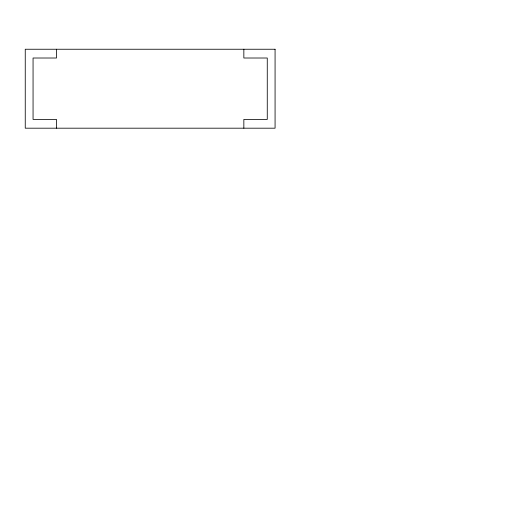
<?xml version="1.0" encoding="UTF-8"?>
<svg xmlns="http://www.w3.org/2000/svg" width="505" height="505" viewBox="0 0 505 505"><rect width="100%" height="100%" fill="white"/><g stroke="black" fill="none" stroke-linecap="round" stroke-linejoin="round"><path stroke-width="0.76" d="M243.846 49.244L243.846 58.012L267.265 58.012L267.265 119.414L243.846 119.414L243.846 128.188M56.478 49.244L56.478 58.012L33.059 58.012L33.059 119.414L56.478 119.414L56.478 128.188M275.073 49.244L25.25 49.244L25.25 128.188L275.073 128.188L275.073 49.244"/></g></svg>
